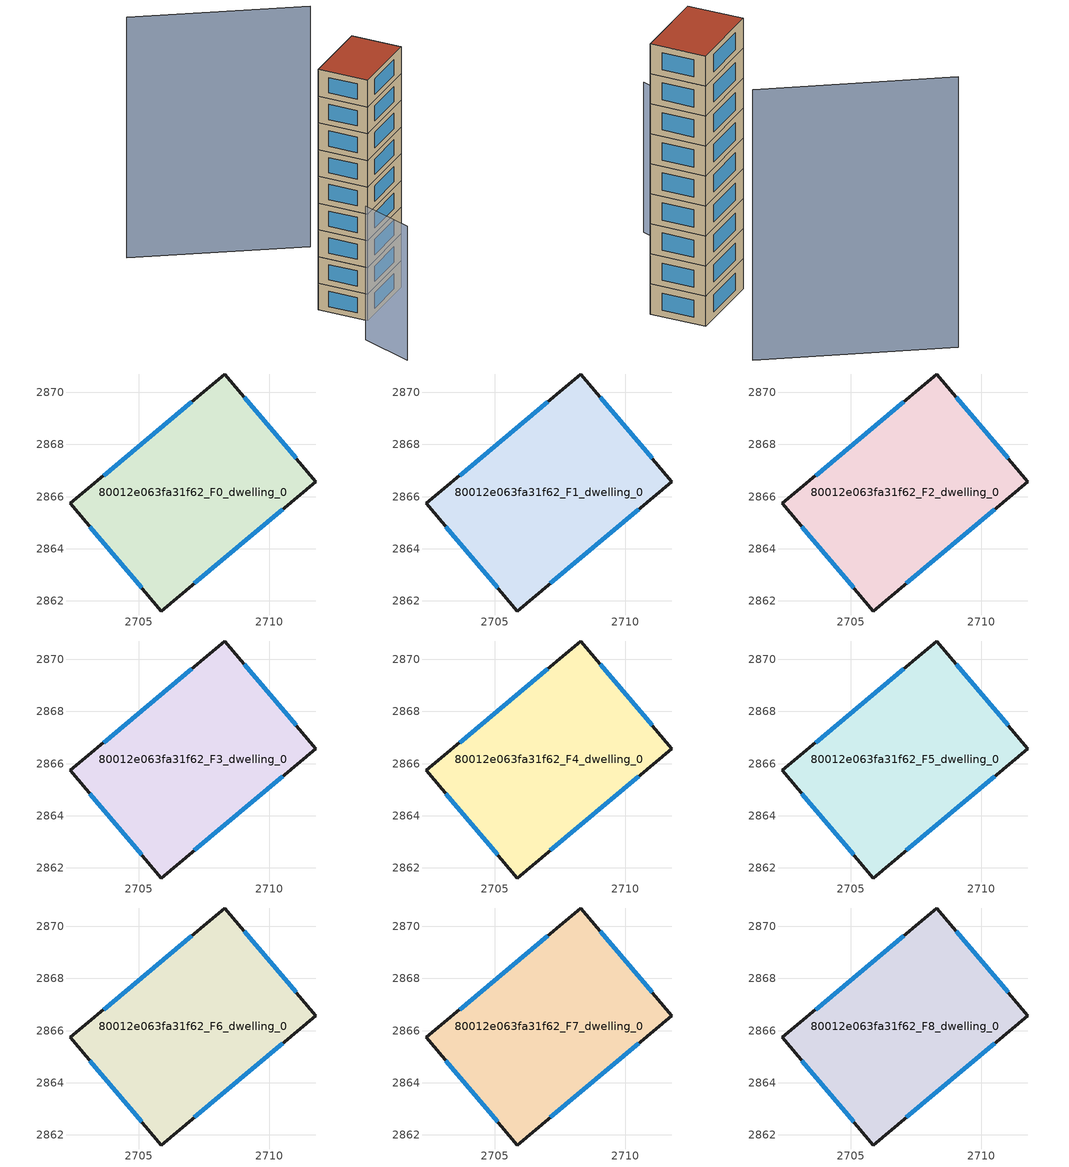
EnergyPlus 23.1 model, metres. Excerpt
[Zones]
80012e063fa31f62_F0_dwelling_0
 floor ground (EU_floor_Construction): 2708.3,2870.7 2711.78,2866.58 2705.86,2861.61 2702.37,2865.74 z0
 wall outside (EU_wall_Construction): 2708.3,2870.7 2702.37,2865.74 2705.86,2861.61 2711.78,2866.58 2708.3,2870.7 z0:3
 window (EU_Window_Construction): 2707.03,2869.64 2703.64,2866.8 / 2711.03,2867.46 2709.04,2869.82 / 2707.13,2862.68 2710.51,2865.52 / 2703.12,2864.85 2705.11,2862.5 z0.64:2.36
80012e063fa31f62_F1_dwelling_0
 floor to 80012e063fa31f62_F0_dwelling_0 (EU_floor_Construction): 2708.3,2870.7 2711.77,2866.58 2705.86,2861.61 2702.37,2865.74 z3
 wall outside (EU_wall_Construction): 2708.3,2870.7 2702.37,2865.74 2705.86,2861.61 2711.78,2866.58 2708.3,2870.7 z3:6
 window (EU_Window_Construction): 2707.03,2869.64 2703.64,2866.8 / 2711.03,2867.46 2709.04,2869.82 / 2707.13,2862.68 2710.51,2865.52 / 2703.12,2864.85 2705.11,2862.5 z3.64:5.36
80012e063fa31f62_F2_dwelling_0
 floor to 80012e063fa31f62_F1_dwelling_0 (EU_floor_Construction): 2708.3,2870.7 2711.77,2866.58 2705.86,2861.61 2702.37,2865.74 z6
 wall outside (EU_wall_Construction): 2708.3,2870.7 2702.37,2865.74 2705.86,2861.61 2711.78,2866.58 2708.3,2870.7 z6:9
 window (EU_Window_Construction): 2707.03,2869.64 2703.64,2866.8 / 2711.03,2867.46 2709.04,2869.82 / 2707.13,2862.68 2710.51,2865.52 / 2703.12,2864.85 2705.11,2862.5 z6.64:8.36
80012e063fa31f62_F3_dwelling_0
 floor to 80012e063fa31f62_F2_dwelling_0 (EU_floor_Construction): 2708.3,2870.7 2711.77,2866.58 2705.86,2861.61 2702.37,2865.74 z9
 wall outside (EU_wall_Construction): 2708.3,2870.7 2702.37,2865.74 2705.86,2861.61 2711.78,2866.58 2708.3,2870.7 z9:12
 window (EU_Window_Construction): 2707.03,2869.64 2703.64,2866.8 / 2711.03,2867.46 2709.04,2869.82 / 2707.13,2862.68 2710.51,2865.52 / 2703.12,2864.85 2705.11,2862.5 z9.64:11.36
80012e063fa31f62_F4_dwelling_0
 floor to 80012e063fa31f62_F3_dwelling_0 (EU_floor_Construction): 2708.3,2870.7 2711.77,2866.58 2705.86,2861.61 2702.37,2865.74 z12
 wall outside (EU_wall_Construction): 2708.3,2870.7 2702.37,2865.74 2705.86,2861.61 2711.78,2866.58 2708.3,2870.7 z12:15
 window (EU_Window_Construction): 2707.03,2869.64 2703.64,2866.8 / 2711.03,2867.46 2709.04,2869.82 / 2707.13,2862.68 2710.51,2865.52 / 2703.12,2864.85 2705.11,2862.5 z12.64:14.36
80012e063fa31f62_F5_dwelling_0
 floor to 80012e063fa31f62_F4_dwelling_0 (EU_floor_Construction): 2708.3,2870.7 2711.77,2866.58 2705.86,2861.61 2702.37,2865.74 z15
 wall outside (EU_wall_Construction): 2708.3,2870.7 2702.37,2865.74 2705.86,2861.61 2711.78,2866.58 2708.3,2870.7 z15:18
 window (EU_Window_Construction): 2707.03,2869.64 2703.64,2866.8 / 2711.03,2867.46 2709.04,2869.82 / 2707.13,2862.68 2710.51,2865.52 / 2703.12,2864.85 2705.11,2862.5 z15.64:17.36
80012e063fa31f62_F6_dwelling_0
 floor to 80012e063fa31f62_F5_dwelling_0 (EU_floor_Construction): 2708.3,2870.7 2711.77,2866.58 2705.86,2861.61 2702.37,2865.74 z18
 wall outside (EU_wall_Construction): 2708.3,2870.7 2702.37,2865.74 2705.86,2861.61 2711.78,2866.58 2708.3,2870.7 z18:21
 window (EU_Window_Construction): 2707.03,2869.64 2703.64,2866.8 / 2711.03,2867.46 2709.04,2869.82 / 2707.13,2862.68 2710.51,2865.52 / 2703.12,2864.85 2705.11,2862.5 z18.64:20.36
80012e063fa31f62_F7_dwelling_0
 floor to 80012e063fa31f62_F6_dwelling_0 (EU_floor_Construction): 2708.3,2870.7 2711.77,2866.58 2705.86,2861.61 2702.37,2865.74 z21
 wall outside (EU_wall_Construction): 2708.3,2870.7 2702.37,2865.74 2705.86,2861.61 2711.78,2866.58 2708.3,2870.7 z21:24
 window (EU_Window_Construction): 2707.03,2869.64 2703.64,2866.8 / 2711.03,2867.46 2709.04,2869.82 / 2707.13,2862.68 2710.51,2865.52 / 2703.12,2864.85 2705.11,2862.5 z21.64:23.36
80012e063fa31f62_F8_dwelling_0
 floor to 80012e063fa31f62_F7_dwelling_0 (EU_floor_Construction): 2708.3,2870.7 2711.77,2866.58 2705.86,2861.61 2702.37,2865.74 z24
 wall outside (EU_wall_Construction): 2708.3,2870.7 2702.37,2865.74 2705.86,2861.61 2711.78,2866.58 2708.3,2870.7 z24:27
 window (EU_Window_Construction): 2707.03,2869.64 2703.64,2866.8 / 2711.03,2867.46 2709.04,2869.82 / 2707.13,2862.68 2710.51,2865.52 / 2703.12,2864.85 2705.11,2862.5 z24.64:26.36
 roof outside (EU_roof_Construction): 2711.78,2866.58 2708.3,2870.7 2702.37,2865.74 2705.86,2861.61 z27
shading: 2704,2858.11 2705.97,2852.6 z0:15; 2707.18,2878.09 2689.75,2883.51 z0:27
[Building]
EU S2 Campaign: North Axis=0; Terrain=City; Solar Distribution=FullExterior
[Site:Location]
Yerevan-Zvartnots.Intl.AP: Latitude=40.15; Longitude=44.383; Time Zone=4; Elevation=854
[SizingPeriod:WeatherFileDays]
AnnualSizingPeriod: Begin Month=1; Begin Day of Month=1; End Month=12; End Day of Month=31; Day of Week for Start Day=Monday; Use Weather File Daylight Saving Period=No; Use Weather File Rain and Snow Indicators=No
[MATERIAL]
EU_InternalMass_Material: Roughness=MediumRough; Thickness=0.1; Conductivity=1; Density=1800; Specific Heat=900; Thermal Absorptance=0.9; Solar Absorptance=0.7; Visible Absorptance=0.7
[MATERIAL:NOMASS] Roughness=MediumRough; Thermal Absorptance=0.9; Solar Absorptance=0.7; Visible Absorptance=0.7
Name | Thermal Resistance
EU_wall_NoMass | 1.05043
EU_roof_NoMass | 1.45357
EU_floor_NoMass | 0.478065
[WINDOWMATERIAL:SIMPLEGLAZINGSYSTEM]
EU_Window_SimpleGlazing: UFactor=2.5566; Solar Heat Gain Coefficient=0.75; Visible Transmittance=0.75
[CONSTRUCTION]
EU_wall_Construction: EU_wall_NoMass
EU_roof_Construction: EU_roof_NoMass
EU_floor_Construction: EU_floor_NoMass
EU_Window_Construction: EU_Window_SimpleGlazing
EU_InternalMass_Construction: EU_InternalMass_Material
[ZONE] Type=1; Multiplier=1; Ceiling Height=autocalculate; Floor Area=autocalculate; Part of Total Floor Area=Yes
Name | Volume
80012e063fa31f62_F0_dwelling_0 | 125.119
80012e063fa31f62_F1_dwelling_0; 80012e063fa31f62_F2_dwelling_0; 80012e063fa31f62_F3_dwelling_0; 80012e063fa31f62_F4_dwelling_0; 80012e063fa31f62_F5_dwelling_0; 80012e063fa31f62_F6_dwelling_0; 80012e063fa31f62_F7_dwelling_0; 80012e063fa31f62_F8_dwelling_0 | 125.118
[INTERNALMASS] Construction=EU_InternalMass_Construction; Surface Area=41.7061
Name | Zone or ZoneList
80012e063fa31f62_F0_dwelling_0_EU_InternalMass | 80012e063fa31f62_F0_dwelling_0
80012e063fa31f62_F1_dwelling_0_EU_InternalMass | 80012e063fa31f62_F1_dwelling_0
80012e063fa31f62_F2_dwelling_0_EU_InternalMass | 80012e063fa31f62_F2_dwelling_0
80012e063fa31f62_F3_dwelling_0_EU_InternalMass | 80012e063fa31f62_F3_dwelling_0
80012e063fa31f62_F4_dwelling_0_EU_InternalMass | 80012e063fa31f62_F4_dwelling_0
80012e063fa31f62_F5_dwelling_0_EU_InternalMass | 80012e063fa31f62_F5_dwelling_0
80012e063fa31f62_F6_dwelling_0_EU_InternalMass | 80012e063fa31f62_F6_dwelling_0
80012e063fa31f62_F7_dwelling_0_EU_InternalMass | 80012e063fa31f62_F7_dwelling_0
80012e063fa31f62_F8_dwelling_0_EU_InternalMass | 80012e063fa31f62_F8_dwelling_0
[OTHEREQUIPMENT] Fuel Type=Electricity; Design Level Calculation Method=Watts/Area; Power per Zone Floor Area=1; Fraction Latent=0; Fraction Radiant=0; Fraction Lost=0; Carbon Dioxide Generation Rate=0; EndUse Subcategory=EU_Step8_InternalGains
Name | Zone or ZoneList or Space or SpaceList | Schedule
EU_Step8_InternalGain_80012e063fa31f62_F0_dwelling_0_f000 | 80012e063fa31f62_F0_dwelling_0 | EU_Step8_GainSchedule_80012e063fa31f62_F0_dwelling_0_f000
EU_Step8_InternalGain_80012e063fa31f62_F1_dwelling_0_f000 | 80012e063fa31f62_F1_dwelling_0 | EU_Step8_GainSchedule_80012e063fa31f62_F1_dwelling_0_f000
EU_Step8_InternalGain_80012e063fa31f62_F2_dwelling_0_f000 | 80012e063fa31f62_F2_dwelling_0 | EU_Step8_GainSchedule_80012e063fa31f62_F2_dwelling_0_f000
EU_Step8_InternalGain_80012e063fa31f62_F3_dwelling_0_f000 | 80012e063fa31f62_F3_dwelling_0 | EU_Step8_GainSchedule_80012e063fa31f62_F3_dwelling_0_f000
EU_Step8_InternalGain_80012e063fa31f62_F4_dwelling_0_f000 | 80012e063fa31f62_F4_dwelling_0 | EU_Step8_GainSchedule_80012e063fa31f62_F4_dwelling_0_f000
EU_Step8_InternalGain_80012e063fa31f62_F5_dwelling_0_f000 | 80012e063fa31f62_F5_dwelling_0 | EU_Step8_GainSchedule_80012e063fa31f62_F5_dwelling_0_f000
EU_Step8_InternalGain_80012e063fa31f62_F6_dwelling_0_f000 | 80012e063fa31f62_F6_dwelling_0 | EU_Step8_GainSchedule_80012e063fa31f62_F6_dwelling_0_f000
EU_Step8_InternalGain_80012e063fa31f62_F7_dwelling_0_f000 | 80012e063fa31f62_F7_dwelling_0 | EU_Step8_GainSchedule_80012e063fa31f62_F7_dwelling_0_f000
EU_Step8_InternalGain_80012e063fa31f62_F8_dwelling_0_f000 | 80012e063fa31f62_F8_dwelling_0 | EU_Step8_GainSchedule_80012e063fa31f62_F8_dwelling_0_f000
[ZONEVENTILATION:DESIGNFLOWRATE] Schedule=EU_AlwaysOn; Design Flow Rate Calculation Method=AirChanges/Hour; Air Changes per Hour=0.557805; Ventilation Type=Natural; Fan Pressure Rise=0; Fan Total Efficiency=1; Constant Term Coefficient=1; Temperature Term Coefficient=0; Velocity Term Coefficient=0; Velocity Squared Term Coefficient=0; Minimum Indoor Temperature=-100; Maximum Indoor Temperature=100; Delta Temperature=-100; Minimum Outdoor Temperature=-100; Maximum Outdoor Temperature=100; Maximum Wind Speed=40
Name | Zone or ZoneList or Space or SpaceList
EU_ConstantAir_80012e063fa31f62_F0_dwelling_0 | 80012e063fa31f62_F0_dwelling_0
EU_ConstantAir_80012e063fa31f62_F1_dwelling_0 | 80012e063fa31f62_F1_dwelling_0
EU_ConstantAir_80012e063fa31f62_F2_dwelling_0 | 80012e063fa31f62_F2_dwelling_0
EU_ConstantAir_80012e063fa31f62_F3_dwelling_0 | 80012e063fa31f62_F3_dwelling_0
EU_ConstantAir_80012e063fa31f62_F4_dwelling_0 | 80012e063fa31f62_F4_dwelling_0
EU_ConstantAir_80012e063fa31f62_F5_dwelling_0 | 80012e063fa31f62_F5_dwelling_0
EU_ConstantAir_80012e063fa31f62_F6_dwelling_0 | 80012e063fa31f62_F6_dwelling_0
EU_ConstantAir_80012e063fa31f62_F7_dwelling_0 | 80012e063fa31f62_F7_dwelling_0
EU_ConstantAir_80012e063fa31f62_F8_dwelling_0 | 80012e063fa31f62_F8_dwelling_0
[HVACTEMPLATE:THERMOSTAT] Constant Heating Setpoint=20; Constant Cooling Setpoint=50
EU_HeatOnly_80012e063fa31f62_F0_dwelling_0; EU_HeatOnly_80012e063fa31f62_F1_dwelling_0; EU_HeatOnly_80012e063fa31f62_F2_dwelling_0; EU_HeatOnly_80012e063fa31f62_F3_dwelling_0; EU_HeatOnly_80012e063fa31f62_F4_dwelling_0; EU_HeatOnly_80012e063fa31f62_F5_dwelling_0; EU_HeatOnly_80012e063fa31f62_F6_dwelling_0; EU_HeatOnly_80012e063fa31f62_F7_dwelling_0; EU_HeatOnly_80012e063fa31f62_F8_dwelling_0
[HVACTEMPLATE:ZONE:IDEALLOADSAIRSYSTEM] System Availability Schedule=EU_AlwaysOn; Maximum Heating Supply Air Temperature=50; Minimum Cooling Supply Air Temperature=13; Maximum Heating Supply Air Humidity Ratio=0.0156; Minimum Cooling Supply Air Humidity Ratio=0.0077; Heating Limit=NoLimit; Cooling Limit=NoLimit; Heating Availability Schedule=EU_AlwaysOn; Cooling Availability Schedule=EU_CoolingOff; Dehumidification Control Type=ConstantSensibleHeatRatio; Cooling Sensible Heat Ratio=0.7; Dehumidification Setpoint=60; Humidification Control Type=None; Humidification Setpoint=30; Outdoor Air Method=None; Outdoor Air Flow Rate per Person=0.00944; Outdoor Air Flow Rate per Zone Floor Area=0; Outdoor Air Flow Rate per Zone=0; Demand Controlled Ventilation Type=None; Outdoor Air Economizer Type=NoEconomizer; Heat Recovery Type=None; Sensible Heat Recovery Effectiveness=0.7; Latent Heat Recovery Effectiveness=0.65
Name | Template Thermostat
80012e063fa31f62_F0_dwelling_0 | EU_HeatOnly_80012e063fa31f62_F0_dwelling_0
80012e063fa31f62_F1_dwelling_0 | EU_HeatOnly_80012e063fa31f62_F1_dwelling_0
80012e063fa31f62_F2_dwelling_0 | EU_HeatOnly_80012e063fa31f62_F2_dwelling_0
80012e063fa31f62_F3_dwelling_0 | EU_HeatOnly_80012e063fa31f62_F3_dwelling_0
80012e063fa31f62_F4_dwelling_0 | EU_HeatOnly_80012e063fa31f62_F4_dwelling_0
80012e063fa31f62_F5_dwelling_0 | EU_HeatOnly_80012e063fa31f62_F5_dwelling_0
80012e063fa31f62_F6_dwelling_0 | EU_HeatOnly_80012e063fa31f62_F6_dwelling_0
80012e063fa31f62_F7_dwelling_0 | EU_HeatOnly_80012e063fa31f62_F7_dwelling_0
80012e063fa31f62_F8_dwelling_0 | EU_HeatOnly_80012e063fa31f62_F8_dwelling_0
[SIZING:ZONE] Zone Cooling Design Supply Air Temperature Input Method=SupplyAirTemperature; Zone Cooling Design Supply Air Temperature=13; Zone Heating Design Supply Air Temperature Input Method=SupplyAirTemperature; Zone Heating Design Supply Air Temperature=50; Zone Cooling Design Supply Air Humidity Ratio=0.008; Zone Heating Design Supply Air Humidity Ratio=0.008; Cooling Design Air Flow Method=DesignDay; Cooling Design Air Flow Rate=0; Cooling Minimum Air Flow per Zone Floor Area=0.000762; Cooling Minimum Air Flow=0; Cooling Minimum Air Flow Fraction=0.2; Heating Design Air Flow Method=DesignDay; Heating Design Air Flow Rate=0; Heating Maximum Air Flow per Zone Floor Area=0.002032; Heating Maximum Air Flow=0.141576; Heating Maximum Air Flow Fraction=0.3; Account for Dedicated Outdoor Air System=No; Dedicated Outdoor Air System Control Strategy=NeutralSupplyAir; Dedicated Outdoor Air Low Setpoint Temperature for Design=autosize; Dedicated Outdoor Air High Setpoint Temperature for Design=autosize; Zone Load Sizing Method=Sensible Load Only No Latent Load; Zone Latent Cooling Design Supply Air Humidity Ratio Input Method=HumidityRatioDifference; Zone Cooling Design Supply Air Humidity Ratio Difference=0.005; Zone Latent Heating Design Supply Air Humidity Ratio Input Method=HumidityRatioDifference; Zone Humidification Design Supply Air Humidity Ratio Difference=0.005
80012e063fa31f62_F0_dwelling_0; 80012e063fa31f62_F1_dwelling_0; 80012e063fa31f62_F2_dwelling_0; 80012e063fa31f62_F3_dwelling_0; 80012e063fa31f62_F4_dwelling_0; 80012e063fa31f62_F5_dwelling_0; 80012e063fa31f62_F6_dwelling_0; 80012e063fa31f62_F7_dwelling_0; 80012e063fa31f62_F8_dwelling_0
[SCHEDULE:CONSTANT]
Name | Hourly Value
EU_AlwaysOn | 1
EU_CoolingOff | 0
[SCHEDULE:FILE] Column Number=1; Rows to Skip at Top=0; Number of Hours of Data=8760; Column Separator=Comma; Interpolate to Timestep=No; Minutes per Item=60; Adjust Schedule for Daylight Savings=Yes
Name | File
EU_Step8_GainSchedule_80012e063fa31f62_F0_dwelling_0_f000 | ../../schedules/80012e063fa31f62/80012e063fa31f62_F0_dwelling_0_f000_gain.csv
EU_Step8_GainSchedule_80012e063fa31f62_F1_dwelling_0_f000 | ../../schedules/80012e063fa31f62/80012e063fa31f62_F1_dwelling_0_f000_gain.csv
EU_Step8_GainSchedule_80012e063fa31f62_F2_dwelling_0_f000 | ../../schedules/80012e063fa31f62/80012e063fa31f62_F2_dwelling_0_f000_gain.csv
EU_Step8_GainSchedule_80012e063fa31f62_F3_dwelling_0_f000 | ../../schedules/80012e063fa31f62/80012e063fa31f62_F3_dwelling_0_f000_gain.csv
EU_Step8_GainSchedule_80012e063fa31f62_F4_dwelling_0_f000 | ../../schedules/80012e063fa31f62/80012e063fa31f62_F4_dwelling_0_f000_gain.csv
EU_Step8_GainSchedule_80012e063fa31f62_F5_dwelling_0_f000 | ../../schedules/80012e063fa31f62/80012e063fa31f62_F5_dwelling_0_f000_gain.csv
EU_Step8_GainSchedule_80012e063fa31f62_F6_dwelling_0_f000 | ../../schedules/80012e063fa31f62/80012e063fa31f62_F6_dwelling_0_f000_gain.csv
EU_Step8_GainSchedule_80012e063fa31f62_F7_dwelling_0_f000 | ../../schedules/80012e063fa31f62/80012e063fa31f62_F7_dwelling_0_f000_gain.csv
EU_Step8_GainSchedule_80012e063fa31f62_F8_dwelling_0_f000 | ../../schedules/80012e063fa31f62/80012e063fa31f62_F8_dwelling_0_f000_gain.csv
